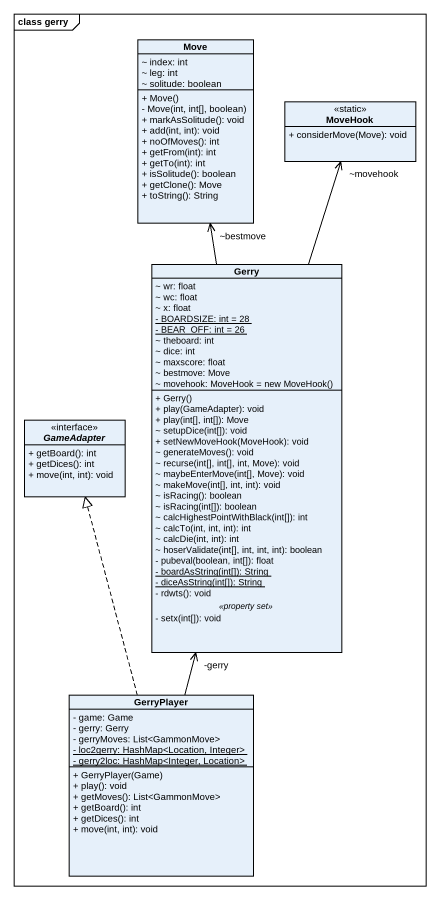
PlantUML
@startuml
mainframe class gerry
hide circle
hide empty members
skinparam classAttributeIconSize 0
class Move {
  ~ index: int
  ~ leg: int
  ~ solitude: boolean
  + Move()
  - Move(int, int[], boolean)
  + markAsSolitude(): void
  + add(int, int): void
  + noOfMoves(): int
  + getFrom(int): int
  + getTo(int): int
  + isSolitude(): boolean
  + getClone(): Move
  + toString(): String
}
class MoveHook <<static>> {
  + considerMove(Move): void
}
class Gerry {
  ~ wr: float
  ~ wc: float
  ~ x: float
  {static} - BOARDSIZE: int = 28
  {static} - BEAR_OFF: int = 26
  ~ theboard: int
  ~ dice: int
  ~ maxscore: float
  ~ bestmove: Move
  {field} ~ movehook: MoveHook = new MoveHook()
  --
  + Gerry()
  + play(GameAdapter): void
  + play(int[], int[]): Move
  ~ setupDice(int[]): void
  + setNewMoveHook(MoveHook): void
  ~ generateMoves(): void
  ~ recurse(int[], int[], int, Move): void
  ~ maybeEnterMove(int[], Move): void
  ~ makeMove(int[], int, int): void
  ~ isRacing(): boolean
  ~ isRacing(int[]): boolean
  ~ calcHighestPointWithBlack(int[]): int
  ~ calcTo(int, int, int): int
  ~ calcDie(int, int): int
  ~ hoserValidate(int[], int, int, int): boolean
  - pubeval(boolean, int[]): float
  {static} - boardAsString(int[]): String
  {static} - diceAsString(int[]): String
  - rdwts(): void
  .. <<property set>> ..
  - setx(int[]): void
}
interface GameAdapter <<interface>> {
  + getBoard(): int
  + getDices(): int
  + move(int, int): void
}
class GerryPlayer {
  - game: Game
  - gerry: Gerry
  - gerryMoves: List<GammonMove>
  {static} - loc2gerry: HashMap<Location, Integer>
  {static} - gerry2loc: HashMap<Integer, Location>
  + GerryPlayer(Game)
  + play(): void
  + getMoves(): List<GammonMove>
  + getBoard(): int
  + getDices(): int
  + move(int, int): void
}
Gerry -up-> "~bestmove" Move
Gerry -up-> "~movehook" MoveHook
GerryPlayer -up-> "-gerry" Gerry
GerryPlayer .up.|> GameAdapter
@enduml
